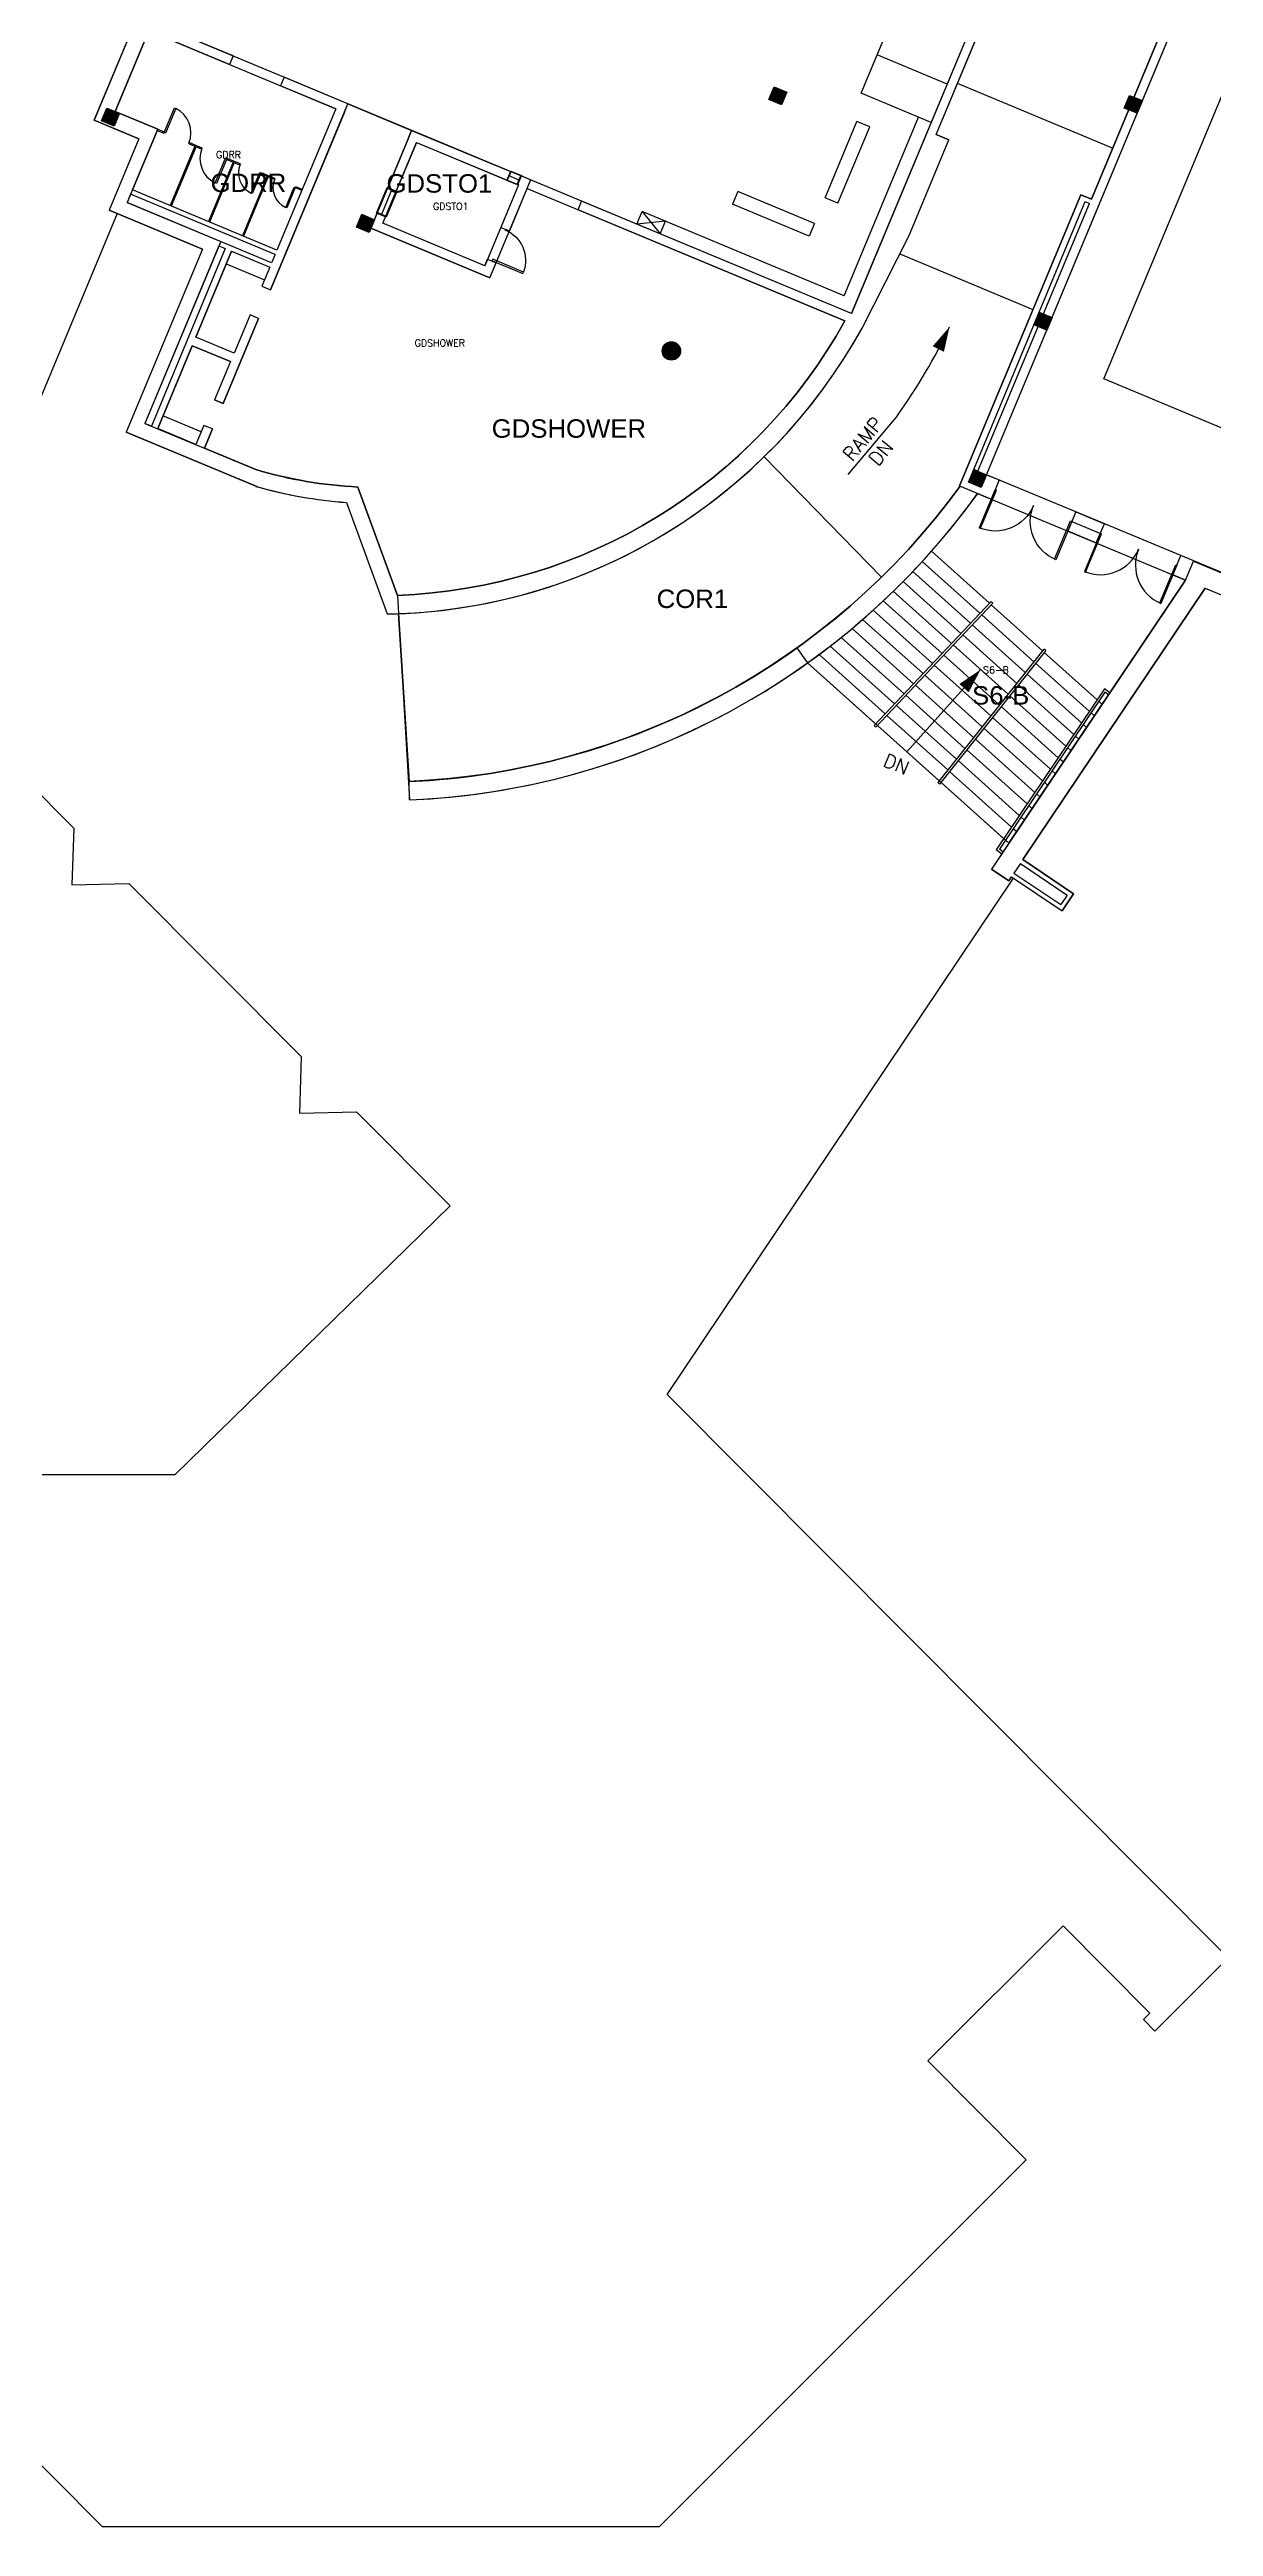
# Model space of a CAD drawing. Header units: inches. Extents: x -13030 to 12419, y -17984 to 4650.
# Drawn here: x 1418 to 2429, y -17980 to -15828 of the extents above; entities that cross this region are included whole.
import ezdxf
from ezdxf.enums import TextEntityAlignment as Align

# ---------------------------------------------------------------- set-up
doc = ezdxf.new("R2010")
doc.units = ezdxf.units.IN
doc.header["$LTSCALE"] = 48
doc.header["$MEASUREMENT"] = 0
doc.layers.get('0').update_dxf_attribs({"linetype": 'CONTINUOUS'})
for name, color, linetype in [('A-COLS', 1, 'CONTINUOUS'), ('A-COLS-GRID', 41, 'CONTINUOUS'), ('A-DOOR', 30, 'CONTINUOUS'), ('A-FLOR', 41, 'CONTINUOUS'), ('A-FLOR-STRS', 30, 'CONTINUOUS'), ('A-FLR-TPTN', 30, 'CONTINUOUS'), ('A-FURN', 41, 'CONTINUOUS'), ('A-WALLS', 1, 'CONTINUOUS'), ('A-WIN', 30, 'CONTINUOUS'), ('CAFM_BLDG_OTLN', 41, 'CONTINUOUS'), ('CAFM_Gross', 200, 'CONTINUOUS'), ('CAFM_ID', 8, 'CONTINUOUS'), ('CAFM_MeasuredGross', 50, 'CONTINUOUS'), ('CAFM_SPACE', 5, 'CONTINUOUS'), ('CAFM_Space_Label', 7, 'CONTINUOUS')]:
    doc.layers.add(name, color=color, linetype=linetype)
doc.styles.add('CAFM-TXT', font='txt.shx', dxfattribs={"height": 6})
doc.styles.add('ROMANS', font='ROMANS.shx')

# ---------------------------------------------------------------- blocks, each defined once
blk = doc.blocks.new('LEADARR2')
blk.add_solid([(0, 0), (1, 0.25), (1, -0.25)])
blk = doc.blocks.new('WN1')
for p, q in [((0, -0.5625), (0, 0.5625)), ((0, 0.5625), (1, 0.5625)), ((0, 0.5), (0.03125, 0.5)), ((0.03125, 0.5), (0.03125, -0.5)), ((0.03125, 0), (0.96875, 0)), ((1, 0.5), (0.96875, 0.5)), ((0.96875, -0.5), (0.96875, 0.5)), ((1, 0.5625), (1, -0.5625)), ((0, -0.5), (0.03125, -0.5)), ((1, -0.5625), (0, -0.5625)), ((1, -0.5), (0.96875, -0.5))]:
    blk.add_line(p, q)
blk = doc.blocks.new('DR-S90')
for p, q in [((0.015, 0.005), (0.015, 0.97)), ((0.015, 0.97), (0.062, 0.97)), ((0.062, 0.97), (0.062, 0.005)), ((0.062, 0.005), (0.015, 0.005))]:
    blk.add_line(p, q)
blk.add_arc((0.015, 0), 0.97, 360, 87.21698)
blk = doc.blocks.new('DR-DOUB')
for p, q in [((0, 0.5), (0.015625, 0.5)), ((0, 0), (0, 0.5)), ((0.015625, 0.5), (0.015625, 0)), ((1, 0.5), (0.984375, 0.5)), ((0.984375, 0.5), (0.984375, 0)), ((1, 0), (1, 0.5)), ((0.015625, 0), (0, 0)), ((0.984375, 0), (1, 0))]:
    blk.add_line(p, q)
for centre, start, end in [((0, 0), 0, 90), ((1, 0), 90, 180)]:
    blk.add_arc(centre, 0.5, start, end)

msp = doc.modelspace()

# ---------------------------------------------------------------- linework, layer by layer
at = {"layer": 'A-COLS'}
for points in [[(2047.7, -15860.4), (2058.8, -15865), (2054.1, -15876.1), (2043.1, -15871.4)], [(2356.6, -15867.8), (2367.7, -15872.4), (2363.1, -15883.4), (2352, -15878.8)], [(1468, -15878.8), (1479.1, -15883.4), (1474.5, -15894.5), (1463.4, -15889.9)], [(1689.5, -15971.1), (1700.6, -15975.8), (1696, -15986.8), (1684.9, -15982.2)], [(2278.1, -16056.1), (2289.2, -16060.7), (2284.6, -16071.8), (2273.5, -16067.1)], [(2221.2, -16192.7), (2232.3, -16197.3), (2227.7, -16208.4), (2216.6, -16203.8)]]:
    msp.add_lwpolyline(points, close=True, dxfattribs=at)
msp.add_circle((1958.6, -16089.8), 8, dxfattribs=at)
at = {"layer": 'A-COLS-GRID', "const_width": 8}
msp.add_lwpolyline([(1954.9, -16088.2, 1), (1962.3, -16091.3, 1)], format="xyb", close=True, dxfattribs=at)
at = {"layer": 'A-COLS-GRID'}
for points in [[(2047.7, -15860.4), (2058.8, -15865), (2043.1, -15871.4), (2054.1, -15876.1)], [(2356.6, -15867.8), (2367.7, -15872.4), (2352, -15878.8), (2363.1, -15883.4)], [(1468, -15878.8), (1479.1, -15883.4), (1463.4, -15889.9), (1474.5, -15894.5)], [(1689.5, -15971.1), (1700.6, -15975.8), (1684.9, -15982.2), (1696, -15986.8)], [(2278.1, -16056.1), (2289.2, -16060.7), (2273.5, -16067.1), (2284.6, -16071.8)], [(2221.2, -16192.7), (2232.3, -16197.3), (2216.6, -16203.8), (2227.7, -16208.4)]]:
    msp.add_solid(points, dxfattribs=at)
at = {"layer": 'A-FLOR'}
for p, q in [((2334.1, -16114.1), (2669.5, -15309.1)), ((2803.1, -16309.5), (2334.1, -16114.1))]:
    msp.add_line(p, q, dxfattribs=at)
at = {"layer": 'A-FLOR-STRS'}
for p, q in [((2341.8, -15913.6), (2207.1, -15857.4)), ((2156.9, -16005.5), (2272.6, -16053.8)), ((2154.9, -16145.8), (2111.7, -16197.2)), ((2039.1, -16181.8), (2141.1, -16286.2)), ((2234.8, -16309), (2184.5, -16263.8)), ((2218.4, -16326.4), (2168.2, -16281.5)), ((2226.6, -16317.7), (2176.4, -16272.7)), ((2236.2, -16307.5), (2134.7, -16415.2)), ((2193.7, -16352.6), (2142.6, -16306.9)), ((2201.9, -16343.9), (2151.3, -16298.6)), ((2210.1, -16335.2), (2159.9, -16290.1)), ((2237.7, -16308.9), (2236.2, -16307.5)), ((2177.2, -16370.1), (2124.7, -16323.1)), ((2185.4, -16361.4), (2133.7, -16315)), ((2237.7, -16308.9), (2136.1, -16416.6)), ((2266, -16369.2), (2219.9, -16327.8)), ((2273.5, -16359.8), (2228.1, -16319)), ((2281, -16350.3), (2236.3, -16310.3)), ((2152.5, -16396.3), (2096.5, -16346.2)), ((2160.7, -16387.6), (2106.1, -16338.6)), ((2169, -16378.9), (2115.5, -16330.9)), ((2282.2, -16348.8), (2189.9, -16464.8)), ((2283.7, -16350.1), (2191.4, -16466.1)), ((2251, -16388), (2203.4, -16345.2)), ((2258.5, -16378.6), (2211.6, -16336.5)), ((2283.7, -16350.1), (2282.2, -16348.8)), ((2328.3, -16392.8), (2282.5, -16351.7)), ((2136, -16413.8), (2076.9, -16360.8)), ((2144.3, -16405.1), (2086.8, -16353.5)), ((2227.2, -16366.6), (2163.1, -16438.1)), ((2228.6, -16416.2), (2178.7, -16371.5)), ((2236.1, -16406.8), (2186.9, -16362.7)), ((2243.6, -16397.4), (2195.2, -16354)), ((2314.8, -16412.9), (2267.5, -16370.5)), ((2321.6, -16402.8), (2275, -16361.1)), ((2213.6, -16435), (2162.2, -16388.9)), ((2221.1, -16425.6), (2170.5, -16380.2)), ((2334.8, -16383.2), (2240.8, -16523.1)), ((2335.2, -16386.1), (2243.5, -16522.7)), ((2301.3, -16433), (2252.5, -16389.3)), ((2308.1, -16423), (2260, -16379.9)), ((2332.8, -16396.8), (2329.8, -16394.1)), ((2339.5, -16386.9), (2334.8, -16383.2)), ((2338.2, -16388.5), (2335.2, -16386.1)), ((2136.1, -16416.6), (2134.7, -16415.2)), ((2191.2, -16463.2), (2137.5, -16415.1)), ((2198.6, -16453.8), (2145.8, -16406.4)), ((2206.1, -16444.4), (2154, -16397.7)), ((2287.8, -16453.1), (2237.6, -16408.1)), ((2294.6, -16443.1), (2245.1, -16398.7)), ((2319.3, -16416.9), (2316.3, -16414.2)), ((2326.1, -16406.9), (2323.1, -16404.2)), ((2267.5, -16483.3), (2215.1, -16436.3)), ((2274.3, -16473.3), (2222.6, -16426.9)), ((2281, -16463.2), (2230.1, -16417.5)), ((2305.8, -16437.1), (2302.8, -16434.4)), ((2312.6, -16427), (2309.6, -16424.3)), ((2254, -16503.4), (2200.1, -16455.1)), ((2260.8, -16493.4), (2207.6, -16445.7)), ((2292.3, -16457.2), (2289.3, -16454.5)), ((2299.1, -16447.1), (2296.1, -16444.4)), ((2191.4, -16466.1), (2189.9, -16464.8)), ((2247.3, -16513.5), (2192.7, -16464.5)), ((2278.8, -16477.3), (2275.8, -16474.6)), ((2285.6, -16467.2), (2282.6, -16464.5)), ((2265.3, -16497.4), (2262.3, -16494.7)), ((2272.1, -16487.4), (2269, -16484.7)), ((2245.5, -16526.9), (2240.8, -16523.1)), ((2246.7, -16525.2), (2243.5, -16522.7)), ((2251.8, -16517.5), (2248.8, -16514.9)), ((2258.5, -16507.5), (2255.5, -16504.8))]:
    msp.add_line(p, q, dxfattribs=at)
msp.add_arc((1779.5, -15873), 464, 323.9897, 335.0491, dxfattribs=at)
at = {"layer": 'A-FLR-TPTN'}
for p, q in [((1511.9, -15898.2), (1517.5, -15900.5)), ((1512.3, -15897.3), (1517.8, -15899.6)), ((1517.5, -15900.5), (1517.8, -15899.6)), ((1544.7, -15911.9), (1523.1, -15963.6)), ((1545.6, -15912.3), (1524.1, -15963.9)), ((1539.6, -15909.8), (1540, -15908.8)), ((1539.6, -15909.8), (1550.2, -15914.2)), ((1540, -15908.8), (1550.6, -15913.3)), ((1550.6, -15913.3), (1550.2, -15914.2)), ((1577.9, -15925.7), (1556.4, -15977.4)), ((1578.8, -15926.1), (1557.3, -15977.8)), ((1572.8, -15922.5), (1572.4, -15923.4)), ((1572.4, -15923.4), (1583.5, -15928)), ((1572.8, -15922.5), (1583.8, -15927.1)), ((1583.5, -15928), (1583.8, -15927.1)), ((1607.5, -15938), (1585.9, -15989.7)), ((1608.4, -15938.4), (1586.8, -15990.1)), ((1601.9, -15935.7), (1602.3, -15934.8)), ((1601.9, -15935.7), (1613.5, -15940.5)), ((1602.3, -15934.8), (1613.8, -15939.6)), ((1613.8, -15939.6), (1613.5, -15940.5)), ((1632.3, -15947.3), (1631.9, -15948.2)), ((1637.5, -15950.5), (1631.9, -15948.2)), ((1637.8, -15949.6), (1632.3, -15947.3))]:
    msp.add_line(p, q, dxfattribs=at)
at = {"layer": 'A-FURN'}
for p, q in [((2123.4, -15865.9), (2220.3, -15633.3)), ((2198.1, -15858.1), (2137.2, -15832.7)), ((2184.3, -15891.3), (2123.4, -15865.9)), ((2092, -15956.8), (2119.7, -15890.4)), ((2103.1, -15961.4), (2130.8, -15895)), ((2108.6, -16041.8), (2173.2, -15886.7)), ((2130.8, -15895), (2119.7, -15890.4)), ((2016.3, -15951.3), (2011.7, -15962.4)), ((2078.1, -15990.1), (2011.7, -15962.4)), ((2082.8, -15979), (2016.3, -15951.3)), ((2103.1, -15961.4), (2092, -15956.8)), ((1928.6, -15979.8), (1933.2, -15968.7)), ((1953.5, -15977.1), (1928.6, -15979.8)), ((2108.6, -16041.8), (1933.2, -15968.7)), ((1933.2, -15968.7), (1948.9, -15988.2)), ((1948.9, -15988.2), (1953.5, -15977.1)), ((2082.8, -15979), (2078.1, -15990.1)), ((1571.9, -16014.2), (1605.1, -16028.1)), ((1550.1, -16160.1), (1516.9, -16146.2))]:
    msp.add_line(p, q, dxfattribs=at)
at = {"layer": 'A-WALLS'}
for p, q in [((1457.1, -15889.4), (2122.5, -14292.5)), ((2232.3, -16197.3), (2596.9, -15322.2)), ((2323.4, -15957.9), (2589.5, -15319.1)), ((2188.6, -15901.8), (2353.2, -15506.7)), ((2115.1, -16057.4), (2281.2, -15658.7)), ((1504.6, -15811.8), (1475.4, -15881.9)), ((1574.8, -15841), (1504.6, -15811.8)), ((1577.8, -15833.6), (1507.7, -15804.4)), ((1577.8, -15833.6), (1574.8, -15841)), ((1622.1, -15852.1), (1619.1, -15859.4)), ((1677.5, -15875.1), (1622.1, -15852.1)), ((1667.1, -15879.4), (1619.1, -15859.4)), ((1674.5, -15882.5), (1677.5, -15875.1)), ((2356.2, -15868.7), (2359.9, -15870.2)), ((1495.8, -15905.6), (1457.1, -15889.4)), ((1512.3, -15897.3), (1475.4, -15881.9)), ((1512.3, -15897.3), (1490.4, -15949.9)), ((1674.5, -15882.5), (1610.2, -16036.7)), ((1667.1, -15879.4), (1615.9, -16002.2)), ((1729.8, -15905.6), (1732.9, -15898.2)), ((1732.9, -15898.2), (1818.8, -15934)), ((1495.8, -15905.6), (1470.1, -15967.4)), ((1729.8, -15905.6), (1712.1, -15948.1)), ((1737.2, -15908.7), (1719.5, -15951.1)), ((1737.2, -15908.7), (1815.7, -15941.4)), ((2165.1, -15989.4), (2199.7, -15906.4)), ((2188.6, -15901.8), (2199.7, -15906.4)), ((1818.8, -15934), (1815.7, -15941.4)), ((1836.3, -15941.3), (1817.8, -15985.6)), ((1828, -15937.8), (1824.9, -15945.2)), ((1836.3, -15941.3), (1828, -15937.8)), ((1488.8, -15953.6), (1485.8, -15961)), ((1611.3, -16013.3), (1485.8, -15961)), ((1614.4, -16005.9), (1488.8, -15953.6)), ((1615.9, -16002.2), (1490.4, -15949.9)), ((1719.5, -15951.1), (1712.1, -15948.1)), ((1825.8, -15945.6), (1810.5, -15982.5)), ((1825.8, -15945.6), (1824.9, -15945.2)), ((1877.5, -15967.1), (1880.6, -15959.8)), ((2115.1, -16057.4), (1880.6, -15959.8)), ((2208.8, -16207), (2314.1, -15954.1)), ((2221.2, -16192.7), (2318.1, -15960.1)), ((2224.9, -16194.2), (2321.8, -15961.6)), ((2314.1, -15954.1), (2323.4, -15957.9)), ((2318.1, -15960.1), (2321.8, -15961.6)), ((1551.3, -16001.3), (1470.1, -15967.4)), ((1697.5, -15983.1), (1702.9, -15970.2)), ((1800.9, -16026.2), (1697.5, -15983.1)), ((1710.3, -15973.3), (1702.9, -15970.2)), ((1708, -15978.8), (1710.3, -15973.3)), ((1796.6, -16015.8), (1708, -15978.8)), ((1810.5, -15982.5), (1817.8, -15985.6)), ((2109.3, -16063.7), (1877.5, -15967.1)), ((1551.3, -16001.3), (1485, -16160.4)), ((1565.5, -15998.5), (1501.2, -16152.7)), ((1571, -16000.8), (1506.8, -16155)), ((1576.5, -16003.1), (1545.4, -16077.9)), ((1565.5, -15998.5), (1571, -16000.8)), ((1576.5, -16003.1), (1609.8, -16017)), ((1614.4, -16005.9), (1611.3, -16013.3)), ((2124.2, -16069.9), (2165.1, -15989.4)), ((1609.8, -16017), (1602.8, -16033.6)), ((1796.6, -16015.8), (1798.9, -16010.2)), ((1798.9, -16010.2), (1806.3, -16013.3)), ((1800.9, -16026.2), (1806.3, -16013.3)), ((1602.8, -16033.6), (1610.2, -16036.7)), ((1599.8, -16061.6), (1569.1, -16135.4)), ((1592.5, -16058.5), (1578.6, -16091.8)), ((1599.8, -16061.6), (1592.5, -16058.5)), ((1542.3, -16085.3), (1512.3, -16157.3)), ((1575.5, -16099.1), (1542.3, -16085.3)), ((1578.6, -16091.8), (1545.4, -16077.9)), ((1575.5, -16099.1), (1561.7, -16132.4)), ((1569.1, -16135.4), (1561.7, -16132.4)), ((1506.8, -16155), (1501.2, -16152.7)), ((1545.5, -16171.1), (1512.3, -16157.3)), ((1552.5, -16154.5), (1545.5, -16171.1)), ((1559.8, -16157.6), (1552.5, -16154.5)), ((1559.8, -16157.6), (1552.9, -16174.2)), ((1598.4, -16207.6), (1485, -16160.4)), ((1597.6, -16192.8), (1552.9, -16174.2)), ((2224.9, -16194.2), (2221.2, -16192.7)), ((2232.3, -16197.3), (2243.4, -16201.9)), ((1676.3, -16221.4), (1711.5, -16318.3)), ((1686.3, -16208), (1720.5, -16302.1)), ((2208.8, -16207), (2236.5, -16218.5)), ((2243.4, -16201.9), (2236.5, -16218.5)), ((2309.8, -16229.6), (2302.9, -16246.2)), ((2306.4, -16237.9), (2331.2, -16248.3)), ((2309.8, -16229.6), (2334.7, -16239.9)), ((2327.7, -16256.6), (2334.7, -16239.9)), ((2302.9, -16246.2), (2327.7, -16256.6)), ((2394.2, -16284.3), (2401.1, -16267.6)), ((2405.3, -16288.9), (2394.2, -16284.3)), ((2640.3, -16367.3), (2401.1, -16267.6)), ((2405.3, -16288.9), (2236.7, -16540)), ((2422.2, -16295.9), (2263.9, -16531.7)), ((2422.2, -16295.9), (2633.4, -16383.9)), ((1731.1, -16479.8), (1730.7, -16463.8)), ((2251.7, -16550), (2236.7, -16540)), ((2261.7, -16535.1), (2256.1, -16543.4)), ((2256.1, -16543.4), (2296.8, -16570.7)), ((2261.7, -16535.1), (2302.4, -16562.4)), ((2263.9, -16531.7), (2308, -16561.3)), ((2253.9, -16546.7), (2251.7, -16550)), ((2253.9, -16546.7), (2297.9, -16576.2)), ((2302.4, -16562.4), (2296.8, -16570.7)), ((2308, -16561.3), (2297.9, -16576.2))]:
    msp.add_line(p, q, dxfattribs=at)
for radius, start, end in [(480, 270.937, 331.1608), (464, 272.0794, 330.9454), (370, 253.34, 267.3022), (384, 253.9596, 265.9044), (626, 272.4732, 323.8929), (642, 272.4469, 324.2351)]:
    msp.add_arc((1703.7, -15838.4), radius, start, end, dxfattribs=at)
at = {"layer": 'CAFM_BLDG_OTLN'}
for points in [[(1477, -15970.3), (1316.6, -16355.4)], [(1272.5, -16336.5), (1439.3, -16504.2), (1437.8, -16553.6), (1487.3, -16552.3), (1636.9, -16702.6), (1635.4, -16752), (1684.9, -16750.7), (1766.4, -16832.5), (1527.1, -17066.1), (1355.1, -17066)], [(1293.4, -17808.1), (1464.1, -17979.5), (1948.2, -17979.5), (2266.8, -17661), (2181.4, -17575.2), (2298.8, -17457.9), (2374.3, -17533.7), (2368.6, -17539.3), (2378.5, -17549.3), (2442.1, -17485.6), (1954.8, -16996.3), (2255.8, -16547.9)]]:
    msp.add_lwpolyline(points, dxfattribs=at)
at = {"layer": 'CAFM_Gross'}
msp.add_lwpolyline([(2251.8, -16517.5), (2236.7, -16540), (2251.7, -16550), (2253.9, -16546.7), (2297.9, -16576.2), (2308, -16561.3), (2263.9, -16531.7), (2422.2, -16295.9), (3338.6, -16677.8), (3754, -15680.8), (3443.8, -15551.6), (3831.5, -14621.1), (2258.6, -13965.8), (1457.1, -15889.4), (1495.8, -15905.6), (1470.1, -15967.4), (1551.3, -16001.3), (1485, -16160.4), (1598.4, -16207.6, 0.05164), (1676.3, -16221.4), (1711.5, -16318.3), (1721.5, -16318), (1731.1, -16479.8, 0.145412), (2076.9, -16360.8)], format="xyb", close=True, dxfattribs=at)
at = {"layer": 'CAFM_MeasuredGross'}
msp.add_lwpolyline([(1721.5, -16318), (1730.7, -16463.8, 0.145287), (2067.6, -16347.8), (2072.2, -16354.3), (2076.9, -16360.8), (2251.8, -16517.5), (2405.3, -16288.9), (2412.2, -16272.3), (3328.9, -16654.2), (3730.5, -15690.5), (3420.3, -15561.3), (3808, -14630.8), (3014.2, -14300.1), (3015.7, -14296.4), (2266.2, -13984.1), (1475.4, -15881.9), (1512.3, -15897.3), (1485.8, -15961), (1567, -15994.8), (1501.2, -16152.7), (1597.6, -16192.8, 0.060997), (1686.3, -16208), (1720.5, -16302.1)], format="xyb", close=True, dxfattribs=at)
at = {"layer": 'CAFM_SPACE'}
for points in [[(1730.7, -16463.8), (1721.5, -16318, 0.263444), (2124.2, -16069.9), (2165.1, -15989.4), (2199.7, -15906.4), (2188.6, -15901.8), (2491.7, -15174.4), (2537.8, -15193.6), (2577.1, -15099.4), (2927.1, -14259.5), (3015.7, -14296.4), (2323.4, -15957.9), (2314.1, -15954.1), (2208.8, -16207), (2209.4, -16207.3, -0.228203), (1730.7, -16463.8)], [(1597.6, -16192.8), (1552.9, -16174.2), (1559.8, -16157.6), (1552.5, -16154.5), (1545.5, -16171.1), (1512.3, -16157.3), (1542.3, -16085.3), (1575.5, -16099.1), (1561.7, -16132.4), (1569.1, -16135.4), (1599.8, -16061.6), (1592.5, -16058.5), (1578.6, -16091.8), (1545.4, -16077.9), (1576.5, -16003.1), (1609.8, -16017), (1602.8, -16033.6), (1610.2, -16036.7), (1677.5, -15875.1), (1732.9, -15898.2), (1697.5, -15983.1), (1800.9, -16026.2), (1833.2, -15948.7), (2109.3, -16063.7, -0.26268), (1720.5, -16302.1), (1686.3, -16208, -0.060997)], [(2224.6, -16213.6), (2405.3, -16288.9), (2251.8, -16517.5), (2076.9, -16360.8, 0.081751)]]:
    msp.add_lwpolyline(points, format="xyb", close=True, dxfattribs=at)
for points in [[(1942.6, -15207.8), (2009.1, -15235.4), (1936, -15410.8), (2218.5, -15528.5), (2181.5, -15617.1), (2281.2, -15658.7), (2115.1, -16057.4), (1507.7, -15804.4), (1663.1, -15431.4), (1821.8, -15497.6), (1942.6, -15207.8)], [(2633.8, -15233.6), (3420.4, -15561.4), (3730.5, -15690.5), (3328.9, -16654.2), (2401.1, -16267.6), (2309.8, -16229.6), (2232.3, -16197.3), (2633.8, -15233.6)], [(1504.6, -15811.8), (1667.1, -15879.4), (1615.9, -16002.2), (1490.4, -15949.9), (1512.3, -15897.3), (1475.4, -15881.9), (1504.6, -15811.8)], [(1737.2, -15908.7), (1825.8, -15945.6), (1796.6, -16015.8), (1708, -15978.8)]]:
    msp.add_lwpolyline(points, close=True, dxfattribs=at)

# ---------------------------------------------------------------- block references
at = {"layer": 'A-DOOR'}
for name, p, xscale, yscale, rotation in [('DR-S90', (1802.6, -16011.8), 30, -30, 67.38000000000008), ('DR-DOUB', (2239.9, -16210.2), -72, 72, 157.3799999999998), ('DR-DOUB', (2397.7, -16275.9), 72, 72, 157.3799999999999)]:
    msp.add_blockref(name, p, dxfattribs=dict(at, xscale=xscale, yscale=yscale, rotation=rotation))
at = {"layer": 'A-FLOR-STRS'}
for p, xscale, yscale, zscale, rotation in [((2200.2, -16068.8), 21.6, 21.6, 21.6, 243.2338088314748), ((2227.2, -16366.6), 21.59999999999999, 21.59999999999999, 21.59999999999999, 228.1299999999992)]:
    msp.add_blockref('LEADARR2', p, dxfattribs=dict(at, xscale=xscale, yscale=yscale, zscale=zscale, rotation=rotation))
at = {"layer": 'A-FLR-TPTN'}
for p, xscale, yscale, rotation in [((1517.6, -15900.1), -24, -24, 157.38), ((1572.6, -15922.9), 24, 24, 157.3800000000001), ((1602.1, -15935.3), 20, 20, 157.38), ((1632.1, -15947.8), 20, 20, 157.3799999999999)]:
    msp.add_blockref('DR-S90', p, dxfattribs=dict(at, xscale=xscale, yscale=yscale, rotation=rotation))
at = {"layer": 'A-WIN'}
for p, xscale, yscale, rotation in [((1826.5, -15941.5), 10, 8.000000000000547, 157.3799999999996), ((1706.6, -15971.8), 24, 7.999999999999639, 67.37999999999995)]:
    msp.add_blockref('WN1', p, dxfattribs=dict(at, xscale=xscale, yscale=yscale, rotation=rotation))

# ---------------------------------------------------------------- texts
at = {"layer": 'A-FLOR-STRS', "style": 'ROMANS'}
for s, rotation, p in [('RAMP', 49.9886, (2115.6, -16186.5)), ('DN', 49.9886, (2138, -16190.6)), ('DN', 337.38, (2141.4, -16450))]:
    msp.add_text(s, height=12, rotation=rotation, dxfattribs=at).set_placement(p)
at = {"layer": 'CAFM_ID', "style": 'CAFM-TXT'}
for s, p in [('GDRR', (1573.8, -15922.4)), ('GDSTO1', (1766.9, -15967.2)), ('GDSHOWER', (1757.4, -16085.8)), ('S6-B', (2240.5, -16369.9))]:
    msp.add_text(s, height=6, dxfattribs=at).set_placement(p, align=Align.CENTER)
at = {"layer": 'CAFM_Space_Label', "color": 7, "char_height": 0.2, "attachment_point": 5}
for s, insert in [('{\\fSansSerif;\\H16;GDRR}', (1591.1, -15943.9)), ('{\\fSansSerif;\\H16;GDSTO1}', (1757, -15944.4)), ('{\\fSansSerif;\\H16;GDSHOWER}', (1869.5, -16157.3)), ('{\\fSansSerif;\\H16;COR1}', (1976.8, -16305.2)), ('{\\fSansSerif;\\H16;S6-B}', (2244.6, -16389.1))]:
    msp.add_mtext(s, dxfattribs=dict(at, insert=insert))

doc.saveas('drawing.dxf')
